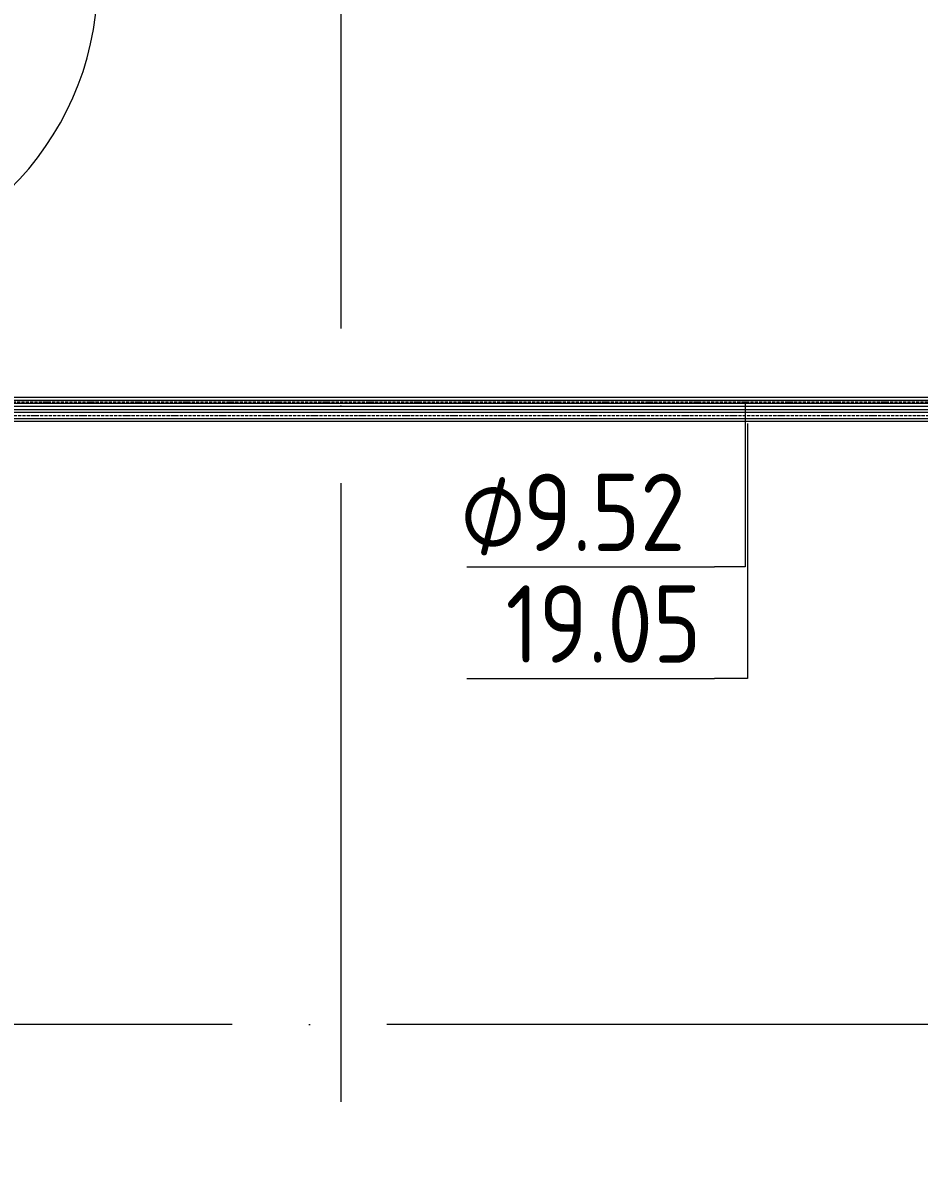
# Model space of a CAD drawing. Header units: millimetres. Extents: x -88595 to 880822, y -1054509 to -148035.
# Drawn here: x 177936 to 180831, y -247709 to -244014 of the extents above; entities that cross this region are included whole.
import ezdxf

# ---------------------------------------------------------------- set-up
doc = ezdxf.new("R2010")
doc.units = ezdxf.units.MM
doc.linetypes.add('$0$ADSK_Осевая', pattern=[14, 10, -2, 0, -2])
doc.linetypes.add('ADSK_Линия сетки', pattern=[25, 20, -2.5, 0, -2.5])
doc.layers.add('Двери открывание', color=7, linetype='Continuous', lineweight=9, true_color=0xc0c0c0)
for name, color, linetype, lineweight in [('Изоляция', 7, 'Continuous', 18), ('Марки', 7, 'Continuous', 20), ('Оборудование', 7, 'Continuous', 18), ('Оси', 7, 'Continuous', 9), ('Трубопровод', 7, 'Continuous', 18)]:
    doc.layers.add(name, color=color, linetype=linetype, lineweight=lineweight)
doc.styles.add('$0$GOST Common_10', font='GOST_Common.ttf', dxfattribs={"width": 0.9, "height": 250})
doc.styles.add('$1$GOST Common', font='GOST_Common.ttf', dxfattribs={"width": 0.9, "height": 250})

# ---------------------------------------------------------------- blocks, each defined once
blk = doc.blocks.new('$0$ADSK_M_Трубы - Диаметр_8-160846-В_Координация_1 этаж ОВ3')
at = {"layer": 'Марки'}
blk.add_line((0, 0), (8, 0), dxfattribs=at)
blk = doc.blocks.new('1 этаж')
at = {"layer": 'Двери открывание'}
blk.add_arc((213360.7, 684438.6), 946, 270, 358.9097, dxfattribs=at)
at = {"layer": 'Оси', "linetype": 'ADSK_Линия сетки', "ltscale": 100}
for p, q in [((215092.7, 697813.2), (215092.7, 631836.5)), ((247242.7, 681062.6), (175520.4, 681062.6))]:
    blk.add_line(p, q, dxfattribs=at)

msp = doc.modelspace()

# ---------------------------------------------------------------- linework, layer by layer
at = {"layer": 'Изоляция', "color": 190, "true_color": 0x8000ff}
for p, q in [((182409.8, -245225.2), (174978.6, -245225.2)), ((174970.4, -245252.7), (182409.8, -245252.7))]:
    msp.add_line(p, q, dxfattribs=at)
at = {"layer": 'Изоляция', "color": 134, "true_color": 0x00a6a6}
for p, q in [((182485, -245264.8), (175051.7, -245264.8)), ((175044.4, -245301.8), (182485, -245301.8))]:
    msp.add_line(p, q, dxfattribs=at)
at = {"layer": 'Марки'}
for p, q in [((180269.3, -245244.1), (180269.3, -245772.7)), ((180276.4, -245308.9), (180276.4, -246133.5)), ((180269.3, -245772.7), (180170.7, -245772.7)), ((180276.4, -246133.5), (180170.7, -246133.5))]:
    msp.add_line(p, q, dxfattribs=at)
at = {"layer": 'Трубопровод', "color": 190, "true_color": 0x8000ff}
for p, q in [((182409.8, -245234.2), (174970.4, -245234.2)), ((174970.4, -245243.7), (182409.8, -245243.7))]:
    msp.add_line(p, q, dxfattribs=at)
at = {"layer": 'Трубопровод', "color": 190, "linetype": '$0$ADSK_Осевая', "true_color": 0x8000ff}
msp.add_line((174970.4, -245239), (182409.8, -245239), dxfattribs=at)
msp.add_line((174970.4, -245239), (182409.8, -245239), dxfattribs=at)
at = {"layer": 'Трубопровод', "color": 134, "true_color": 0x00a6a6}
for p, q in [((182485, -245273.8), (175044.4, -245273.8)), ((175044.4, -245292.8), (182485, -245292.8))]:
    msp.add_line(p, q, dxfattribs=at)
at = {"layer": 'Трубопровод', "color": 134, "linetype": '$0$ADSK_Осевая', "true_color": 0x00a6a6}
msp.add_line((175044.4, -245283.3), (182485, -245283.3), dxfattribs=at)
msp.add_line((175044.4, -245283.3), (182485, -245283.3), dxfattribs=at)

# ---------------------------------------------------------------- block references
at = {"layer": 'Марки', "xscale": 99.99999999999993, "yscale": 99.99999999999993, "zscale": 99.99999999999993}
for p in [(179370.7, -245772.7), (179370.7, -246133.5)]:
    msp.add_blockref('$0$ADSK_M_Трубы - Диаметр_8-160846-В_Координация_1 этаж ОВ3', p, dxfattribs=at)
at = {"layer": 'Оборудование', "color": 5, "true_color": 0x0000ff}
msp.add_blockref('1 этаж', (-36129.5, -928314.5), dxfattribs=at)

# ---------------------------------------------------------------- texts
at = {"layer": 'Марки', "lineweight": 9, "char_height": 250, "attachment_point": 1}
for s, insert, width, style in [('\\fGOST Common|b0|i0|c254|p34|;\\W.9;⌀', (179349.9, -245471.1), 245.316, '$0$GOST Common_10'), ('9.52', (179552.3, -245471.1), 663.797, '$1$GOST Common'), ('19.05', (179495.6, -245832), 800.886, '$1$GOST Common')]:
    msp.add_mtext(s, dxfattribs=dict(at, insert=insert, width=width, style=style))

doc.saveas('drawing.dxf')
